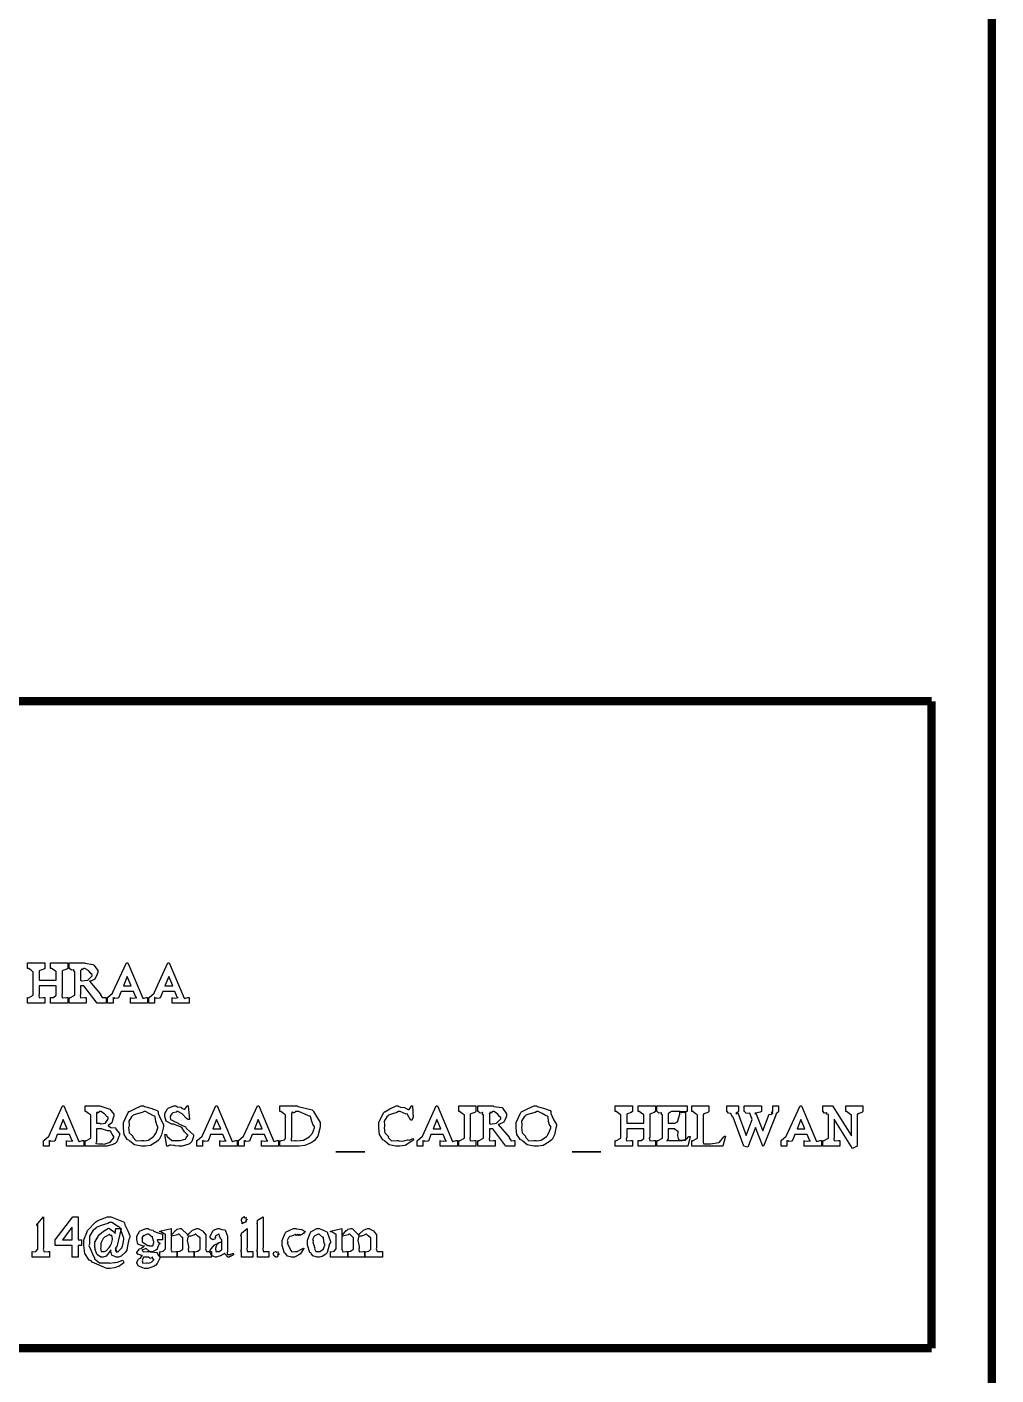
# Model space of a CAD drawing. Extents: x -4.2 to 11.2, y -10.2 to 0.5.
# Drawn here: x 10.062 to 11.213, y -9.159 to -7.558 of the extents above; entities that cross this region are included whole.
import ezdxf

# ---------------------------------------------------------------- set-up
doc = ezdxf.new("R2010")
doc.units = 0
doc.header["$MEASUREMENT"] = 0

msp = doc.modelspace()

# ---------------------------------------------------------------- linework, layer by layer
at = {"color": 0, "const_width": 0.01}
for points in [[(11.2078, 0.47445), (-4.19215, 0.47445), (-4.19215, -10.23227), (11.2078, -10.23227), (11.2078, 0.47445)], [(11.13613, -8.35889), (9.07114, -8.35889), (11.13613, -8.35889), (9.07114, -8.35889), (11.13613, -8.35889)]]:
    msp.add_lwpolyline(points, close=True, dxfattribs=at)
for points in [[(11.13613, -8.35889), (11.13613, -9.12723)], [(11.13613, -9.12723), (9.07114, -9.12723)]]:
    msp.add_lwpolyline(points, dxfattribs=at)
at = {"color": 0}
for points in [[(10.11004, -8.71724), (10.08964, -8.71724), (10.08964, -8.7105), (10.08964, -8.7105), (10.093, -8.7105), (10.09636, -8.70807), (10.09636, -8.70725), (10.09636, -8.69684), (10.07597, -8.69684), (10.07597, -8.70725), (10.07547, -8.70779), (10.07592, -8.71095), (10.08096, -8.7105), (10.08269, -8.7105), (10.08269, -8.71724), (10.06229, -8.71724), (10.06229, -8.7105), (10.06322, -8.711), (10.06903, -8.70785), (10.06903, -8.70682), (10.06903, -8.67991), (10.06853, -8.68002), (10.06647, -8.67834), (10.06332, -8.67622), (10.06229, -8.67622), (10.06229, -8.66949), (10.08269, -8.66949), (10.08269, -8.67622), (10.08139, -8.67709), (10.07678, -8.67866), (10.07597, -8.67925), (10.07597, -8.67948), (10.07597, -8.68989), (10.09636, -8.68989), (10.09636, -8.67948), (10.09599, -8.67964), (10.09388, -8.67828), (10.09067, -8.67622), (10.08964, -8.67622), (10.08964, -8.66949), (10.11004, -8.66949), (10.11004, -8.67622), (10.10874, -8.67709), (10.10424, -8.67877), (10.10331, -8.67959), (10.10331, -8.67991), (10.10331, -8.70682), (10.10282, -8.70747), (10.10331, -8.71089), (10.10836, -8.7105), (10.11004, -8.7105), (10.11004, -8.71724)], [(10.15567, -8.71724), (10.14482, -8.71724), (10.12919, -8.69684), (10.12528, -8.69684), (10.12528, -8.70747), (10.12485, -8.70796), (10.12524, -8.71095), (10.13028, -8.7105), (10.13201, -8.7105), (10.13201, -8.71724), (10.11161, -8.71724), (10.11161, -8.7105), (10.11253, -8.711), (10.11833, -8.70785), (10.11833, -8.70682), (10.11833, -8.67991), (10.11824, -8.67996), (10.11719, -8.67948), (10.11742, -8.67742), (10.11725, -8.67731), (10.11682, -8.67774), (10.11426, -8.67802), (10.11226, -8.67622), (10.11161, -8.67622), (10.11161, -8.66949), (10.12985, -8.66949), (10.1306, -8.66997), (10.13999, -8.67145), (10.14069, -8.67188), (10.1414, -8.67264), (10.14568, -8.67871), (10.14568, -8.68078), (10.14514, -8.68284), (10.14237, -8.68886), (10.13733, -8.69109), (10.13569, -8.69141), (10.14894, -8.7066), (10.14878, -8.70753), (10.151, -8.71084), (10.15447, -8.7105), (10.15567, -8.7105), (10.15567, -8.71724)], [(10.13896, -8.68317), (10.13782, -8.68252), (10.13472, -8.67871), (10.13039, -8.67622), (10.12897, -8.67622), (10.12865, -8.67677), (10.12692, -8.67796), (10.12658, -8.67643), (10.12658, -8.67643), (10.12642, -8.67697), (10.12544, -8.67861), (10.12528, -8.67817), (10.12528, -8.67817), (10.12528, -8.68989), (10.12632, -8.69092), (10.13381, -8.68989), (10.13896, -8.68485), (10.13896, -8.68317)], [(10.20493, -8.71724), (10.18453, -8.71724), (10.18453, -8.7105), (10.18458, -8.71089), (10.18838, -8.71143), (10.1919, -8.71073), (10.1919, -8.71073), (10.19179, -8.71078), (10.19136, -8.71089), (10.19125, -8.71095), (10.188, -8.70356), (10.17346, -8.70356), (10.17042, -8.71116), (10.16928, -8.71143), (10.16565, -8.7117), (10.16586, -8.71073), (10.16586, -8.71073), (10.16549, -8.71095), (10.16424, -8.71138), (10.16397, -8.7105), (10.16392, -8.7105), (10.16392, -8.71724), (10.15718, -8.71724), (10.15718, -8.7105), (10.15735, -8.71061), (10.16326, -8.70541), (10.16369, -8.70443), (10.17975, -8.66949), (10.18128, -8.66949), (10.19907, -8.7116), (10.19933, -8.71186), (10.20351, -8.7105), (10.20493, -8.7105), (10.20493, -8.71724)], [(10.25425, -8.71724), (10.23385, -8.71724), (10.23385, -8.7105), (10.2339, -8.71089), (10.23769, -8.71143), (10.24122, -8.71073), (10.24122, -8.71073), (10.24111, -8.71078), (10.24068, -8.71089), (10.24057, -8.71095), (10.23732, -8.70356), (10.22278, -8.70356), (10.21974, -8.71116), (10.2186, -8.71143), (10.21496, -8.7117), (10.21518, -8.71073), (10.21518, -8.71073), (10.21481, -8.71095), (10.21356, -8.71138), (10.21328, -8.7105), (10.21322, -8.7105), (10.21322, -8.71724), (10.2065, -8.71724), (10.2065, -8.7105), (10.20667, -8.71061), (10.21258, -8.70541), (10.21301, -8.70443), (10.22907, -8.66949), (10.23058, -8.66949), (10.24839, -8.7116), (10.24865, -8.71186), (10.25283, -8.7105), (10.25425, -8.7105), (10.25425, -8.71724)], [(10.1854, -8.69684), (10.18063, -8.68556), (10.17607, -8.69684), (10.1854, -8.69684)], [(10.23471, -8.69684), (10.22994, -8.68556), (10.22538, -8.69684), (10.23471, -8.69684)], [(10.12903, -8.88721), (10.10862, -8.88721), (10.10862, -8.88049), (10.10868, -8.88086), (10.11249, -8.88141), (10.116, -8.8807), (10.116, -8.8807), (10.1159, -8.88075), (10.11546, -8.88086), (10.11536, -8.88092), (10.1121, -8.87354), (10.09756, -8.87354), (10.09453, -8.88114), (10.09339, -8.88141), (10.08975, -8.88168), (10.08996, -8.8807), (10.08996, -8.8807), (10.08958, -8.88092), (10.08833, -8.88135), (10.08807, -8.88049), (10.08801, -8.88049), (10.08801, -8.88721), (10.08128, -8.88721), (10.08128, -8.88049), (10.08144, -8.8806), (10.08736, -8.87539), (10.08779, -8.87441), (10.10385, -8.83948), (10.10537, -8.83948), (10.12317, -8.88157), (10.12344, -8.88184), (10.12761, -8.88049), (10.12903, -8.88049), (10.12903, -8.88721)], [(10.17161, -8.87397), (10.17069, -8.87588), (10.16836, -8.88195), (10.16619, -8.88411), (10.16532, -8.88461), (10.16397, -8.88525), (10.15632, -8.88721), (10.15382, -8.88721), (10.1306, -8.88721), (10.1306, -8.88049), (10.13153, -8.88097), (10.13733, -8.87782), (10.13733, -8.87679), (10.13733, -8.84989), (10.13683, -8.84999), (10.13478, -8.84831), (10.13163, -8.8462), (10.1306, -8.8462), (10.1306, -8.83948), (10.14818, -8.83948), (10.15062, -8.83996), (10.16006, -8.84321), (10.16467, -8.84935), (10.16467, -8.85141), (10.16412, -8.85342), (10.16218, -8.85932), (10.15903, -8.86182), (10.15794, -8.86225), (10.15783, -8.86268), (10.16131, -8.86486), (10.16662, -8.86541), (10.16728, -8.86595), (10.16722, -8.86709), (10.17161, -8.87224), (10.17161, -8.87397)], [(10.15794, -8.85314), (10.15681, -8.85249), (10.15365, -8.8487), (10.14921, -8.8462), (10.14775, -8.8462), (10.14742, -8.84674), (10.14574, -8.84793), (10.14536, -8.84642), (10.14536, -8.84642), (10.14525, -8.84685), (10.14428, -8.84782), (10.14428, -8.84816), (10.14428, -8.85986), (10.14818, -8.85986), (10.14915, -8.86068), (10.15501, -8.85986), (10.15794, -8.85482), (10.15794, -8.85314)], [(10.22392, -8.86334), (10.22337, -8.86584), (10.22153, -8.87392), (10.21865, -8.87913), (10.21762, -8.88027), (10.2154, -8.88195), (10.20824, -8.88635), (10.20237, -8.88721), (10.20047, -8.88721), (10.19765, -8.88721), (10.18925, -8.88548), (10.18382, -8.88141), (10.18268, -8.88027), (10.18106, -8.87973), (10.17699, -8.87354), (10.17617, -8.86589), (10.17617, -8.86334), (10.17617, -8.85906), (10.1816, -8.84728), (10.18268, -8.8462), (10.18322, -8.84614), (10.18951, -8.84278), (10.19739, -8.83948), (10.20004, -8.83948), (10.20103, -8.83996), (10.20857, -8.84191), (10.21632, -8.84506), (10.2174, -8.8462), (10.21735, -8.84836), (10.22056, -8.85542), (10.22392, -8.86134), (10.22392, -8.86334)], [(10.21719, -8.86334), (10.21621, -8.86302), (10.21453, -8.85807), (10.21393, -8.85238), (10.21328, -8.85163), (10.21176, -8.85135), (10.20678, -8.84853), (10.20221, -8.8462), (10.20069, -8.8462), (10.19847, -8.84717), (10.19125, -8.84907), (10.18774, -8.85038), (10.18703, -8.85118), (10.18561, -8.85243), (10.18253, -8.85753), (10.1829, -8.86188), (10.1829, -8.86334), (10.18236, -8.86513), (10.18311, -8.87132), (10.18649, -8.87468), (10.18724, -8.87549), (10.18714, -8.87668), (10.19121, -8.8807), (10.1975, -8.88049), (10.19961, -8.88049), (10.20021, -8.88103), (10.2059, -8.87995), (10.21204, -8.87593), (10.21285, -8.87506), (10.21285, -8.87506), (10.21496, -8.87127), (10.21719, -8.86529), (10.21719, -8.86334)], [(10.25956, -8.87506), (10.25907, -8.87674), (10.2575, -8.88178), (10.25533, -8.88363), (10.25457, -8.88417), (10.25371, -8.88493), (10.24606, -8.88721), (10.2435, -8.88721), (10.24182, -8.88721), (10.23743, -8.88667), (10.23678, -8.88656), (10.23547, -8.8865), (10.23254, -8.88591), (10.23157, -8.88591), (10.23097, -8.88596), (10.22944, -8.88699), (10.2294, -8.88721), (10.22767, -8.88721), (10.22549, -8.87354), (10.22722, -8.87354), (10.22776, -8.87554), (10.23351, -8.88043), (10.241, -8.88049), (10.2435, -8.88049), (10.24356, -8.88064), (10.24931, -8.87902), (10.24979, -8.87875), (10.24979, -8.87875), (10.25072, -8.8775), (10.25283, -8.87452), (10.25283, -8.87354), (10.25207, -8.8737), (10.24887, -8.87034), (10.2454, -8.86507), (10.24393, -8.86442), (10.23569, -8.86095), (10.23357, -8.86117), (10.22674, -8.85764), (10.22549, -8.85211), (10.22549, -8.85032), (10.22549, -8.84836), (10.22836, -8.84295), (10.22896, -8.8425), (10.22929, -8.84224), (10.23618, -8.83948), (10.23851, -8.83948), (10.23851, -8.83948), (10.24019, -8.84071), (10.24447, -8.8411), (10.24503, -8.84142), (10.24503, -8.84191), (10.24811, -8.84338), (10.24914, -8.84338), (10.24914, -8.84338), (10.25142, -8.84011), (10.25153, -8.83948), (10.25306, -8.83948), (10.25479, -8.85553), (10.25306, -8.85553), (10.25121, -8.85428), (10.24583, -8.84902), (10.24096, -8.8462), (10.23937, -8.8462), (10.239, -8.84702), (10.23471, -8.84761), (10.23439, -8.84793), (10.23362, -8.8487), (10.23162, -8.85124), (10.23222, -8.852), (10.23222, -8.85227), (10.23183, -8.85292), (10.23211, -8.85564), (10.23471, -8.85667), (10.23525, -8.85704), (10.23525, -8.85704), (10.24111, -8.86009), (10.24199, -8.86052), (10.24979, -8.86442), (10.25056, -8.86589), (10.25582, -8.87045), (10.25956, -8.87386), (10.25956, -8.87506)], [(10.31121, -8.88721), (10.29081, -8.88721), (10.29081, -8.88049), (10.29086, -8.88086), (10.29466, -8.88141), (10.29819, -8.8807), (10.29819, -8.8807), (10.29808, -8.88075), (10.29765, -8.88086), (10.29754, -8.88092), (10.29428, -8.87354), (10.27975, -8.87354), (10.27671, -8.88114), (10.27557, -8.88141), (10.27193, -8.88168), (10.27215, -8.8807), (10.27215, -8.8807), (10.27176, -8.88092), (10.27051, -8.88135), (10.27025, -8.88049), (10.27019, -8.88049), (10.27019, -8.88721), (10.26347, -8.88721), (10.26347, -8.88049), (10.26363, -8.8806), (10.26954, -8.87539), (10.26997, -8.87441), (10.28604, -8.83948), (10.28756, -8.83948), (10.30535, -8.88157), (10.30562, -8.88184), (10.3098, -8.88049), (10.31121, -8.88049), (10.31121, -8.88721)], [(10.36053, -8.88721), (10.34013, -8.88721), (10.34013, -8.88049), (10.34018, -8.88086), (10.34398, -8.88141), (10.34751, -8.8807), (10.34751, -8.8807), (10.3474, -8.88075), (10.34696, -8.88086), (10.34686, -8.88092), (10.3436, -8.87354), (10.32906, -8.87354), (10.32602, -8.88114), (10.32488, -8.88141), (10.32125, -8.88168), (10.32146, -8.8807), (10.32146, -8.8807), (10.32108, -8.88092), (10.31984, -8.88135), (10.31957, -8.88049), (10.31951, -8.88049), (10.31951, -8.88721), (10.31278, -8.88721), (10.31278, -8.88049), (10.31295, -8.8806), (10.31886, -8.87539), (10.31929, -8.87441), (10.33535, -8.83948), (10.33687, -8.83948), (10.35467, -8.88157), (10.35494, -8.88184), (10.35912, -8.88049), (10.36053, -8.88049), (10.36053, -8.88721)], [(10.40984, -8.86334), (10.4093, -8.86616), (10.40691, -8.87528), (10.40279, -8.8807), (10.40138, -8.88178), (10.39916, -8.88314), (10.39151, -8.8865), (10.38472, -8.88721), (10.3825, -8.88721), (10.3621, -8.88721), (10.3621, -8.88049), (10.36275, -8.88103), (10.36742, -8.87956), (10.36774, -8.87941), (10.36774, -8.87941), (10.36883, -8.87745), (10.36883, -8.87679), (10.36883, -8.84989), (10.36834, -8.84999), (10.36628, -8.84831), (10.36313, -8.8462), (10.3621, -8.8462), (10.3621, -8.83948), (10.3825, -8.83948), (10.38391, -8.83996), (10.4004, -8.84414), (10.4016, -8.84511), (10.40198, -8.8462), (10.40984, -8.85906), (10.40984, -8.86334)], [(10.40312, -8.86356), (10.40198, -8.86313), (10.40008, -8.85803), (10.39856, -8.85217), (10.39769, -8.85141), (10.39606, -8.85118), (10.3844, -8.8462), (10.38055, -8.8462), (10.38006, -8.84679), (10.37762, -8.84793), (10.37686, -8.84663), (10.37686, -8.84663), (10.37675, -8.84711), (10.37577, -8.84821), (10.37577, -8.84859), (10.37577, -8.87767), (10.37528, -8.87816), (10.37523, -8.88097), (10.37919, -8.88049), (10.38055, -8.88049), (10.38201, -8.88103), (10.38988, -8.8801), (10.39671, -8.87631), (10.39769, -8.87549), (10.39769, -8.87549), (10.40073, -8.87181), (10.40312, -8.86561), (10.40312, -8.86356)], [(10.52106, -8.87961), (10.51868, -8.88146), (10.51092, -8.88624), (10.50468, -8.88721), (10.50262, -8.88721), (10.4999, -8.88721), (10.49187, -8.88548), (10.48672, -8.88141), (10.48569, -8.88027), (10.48417, -8.87973), (10.48037, -8.87354), (10.47961, -8.86589), (10.47961, -8.86334), (10.47961, -8.85911), (10.48504, -8.84756), (10.48612, -8.84642), (10.48667, -8.84631), (10.49263, -8.84284), (10.49996, -8.83948), (10.5024, -8.83948), (10.50235, -8.83968), (10.50538, -8.84077), (10.50994, -8.84127), (10.51065, -8.84164), (10.51108, -8.84229), (10.51434, -8.84359), (10.51542, -8.84359), (10.51542, -8.84359), (10.51786, -8.84011), (10.51802, -8.83948), (10.51954, -8.83948), (10.52019, -8.85314), (10.51824, -8.85661), (10.51716, -8.85602), (10.51368, -8.84945), (10.51303, -8.84902), (10.51184, -8.84939), (10.50506, -8.8462), (10.50283, -8.8462), (10.50093, -8.84717), (10.49464, -8.84907), (10.49117, -8.85038), (10.49046, -8.85118), (10.48905, -8.85249), (10.48596, -8.8577), (10.48634, -8.8621), (10.48634, -8.86356), (10.4858, -8.86535), (10.48661, -8.87148), (10.49014, -8.87489), (10.4909, -8.87571), (10.49079, -8.87679), (10.49475, -8.8807), (10.50093, -8.88049), (10.50305, -8.88049), (10.50332, -8.88103), (10.50793, -8.88109), (10.51368, -8.87973), (10.51455, -8.87961), (10.51455, -8.87961), (10.51591, -8.88), (10.51922, -8.87842), (10.51976, -8.87831), (10.52106, -8.87961)], [(10.57293, -8.88721), (10.55253, -8.88721), (10.55253, -8.88049), (10.55258, -8.88086), (10.55638, -8.88141), (10.55991, -8.8807), (10.55991, -8.8807), (10.5598, -8.88075), (10.55937, -8.88086), (10.55926, -8.88092), (10.556, -8.87354), (10.54146, -8.87354), (10.53842, -8.88114), (10.53728, -8.88141), (10.53365, -8.88168), (10.53387, -8.8807), (10.53387, -8.8807), (10.53349, -8.88092), (10.53224, -8.88135), (10.53197, -8.88049), (10.53191, -8.88049), (10.53191, -8.88721), (10.52519, -8.88721), (10.52519, -8.88049), (10.52535, -8.8806), (10.53126, -8.87539), (10.5317, -8.87441), (10.54776, -8.83948), (10.54927, -8.83948), (10.56707, -8.88157), (10.56734, -8.88184), (10.57152, -8.88049), (10.57293, -8.88049), (10.57293, -8.88721)], [(10.5949, -8.88721), (10.5745, -8.88721), (10.5745, -8.88049), (10.57543, -8.88097), (10.58123, -8.87782), (10.58123, -8.87679), (10.58123, -8.84989), (10.58074, -8.84999), (10.57868, -8.84831), (10.57553, -8.8462), (10.5745, -8.8462), (10.5745, -8.83948), (10.5949, -8.83948), (10.5949, -8.8462), (10.59355, -8.84706), (10.58899, -8.84875), (10.58818, -8.84956), (10.58818, -8.84989), (10.58818, -8.87679), (10.58769, -8.87739), (10.58812, -8.88086), (10.59317, -8.88049), (10.5949, -8.88049), (10.5949, -8.88721)], [(10.64129, -8.88721), (10.63044, -8.88721), (10.61481, -8.86681), (10.61091, -8.86681), (10.61091, -8.87745), (10.61047, -8.87793), (10.61085, -8.88092), (10.6159, -8.88049), (10.61763, -8.88049), (10.61763, -8.88721), (10.59723, -8.88721), (10.59723, -8.88049), (10.59816, -8.88097), (10.60396, -8.87782), (10.60396, -8.87679), (10.60396, -8.84989), (10.60385, -8.84995), (10.60282, -8.84945), (10.60304, -8.84739), (10.60288, -8.84728), (10.60244, -8.84771), (10.59989, -8.84799), (10.59789, -8.8462), (10.59723, -8.8462), (10.59723, -8.83948), (10.61546, -8.83948), (10.61622, -8.83996), (10.62561, -8.84142), (10.62632, -8.84185), (10.62702, -8.84261), (10.63131, -8.8487), (10.63131, -8.85075), (10.63076, -8.85282), (10.628, -8.85884), (10.62295, -8.86106), (10.62132, -8.86139), (10.63456, -8.87657), (10.6344, -8.8775), (10.63662, -8.88081), (10.64009, -8.88049), (10.64129, -8.88049), (10.64129, -8.88721)], [(10.62458, -8.85314), (10.62344, -8.85249), (10.62035, -8.8487), (10.61601, -8.8462), (10.6146, -8.8462), (10.61427, -8.84674), (10.61253, -8.84793), (10.61221, -8.84642), (10.61221, -8.84642), (10.61205, -8.84696), (10.61107, -8.84859), (10.61091, -8.84816), (10.61091, -8.84816), (10.61091, -8.85986), (10.61194, -8.86091), (10.61943, -8.85986), (10.62458, -8.85482), (10.62458, -8.85314)], [(10.69055, -8.86334), (10.69, -8.86584), (10.68816, -8.87392), (10.68528, -8.87913), (10.68425, -8.88027), (10.68203, -8.88195), (10.67487, -8.88635), (10.66901, -8.88721), (10.66711, -8.88721), (10.66429, -8.88721), (10.65588, -8.88548), (10.65046, -8.88141), (10.64932, -8.88027), (10.64769, -8.87973), (10.64362, -8.87354), (10.64281, -8.86589), (10.64281, -8.86334), (10.64281, -8.85906), (10.64823, -8.84728), (10.64932, -8.8462), (10.64986, -8.84614), (10.65615, -8.84278), (10.66402, -8.83948), (10.66668, -8.83948), (10.66766, -8.83996), (10.6752, -8.84191), (10.68295, -8.84506), (10.68404, -8.8462), (10.68398, -8.84836), (10.68718, -8.85542), (10.69055, -8.86134), (10.69055, -8.86334)], [(10.68382, -8.86334), (10.68284, -8.86302), (10.68117, -8.85807), (10.68057, -8.85238), (10.67992, -8.85163), (10.6784, -8.85135), (10.67341, -8.84853), (10.66885, -8.8462), (10.66733, -8.8462), (10.66511, -8.84717), (10.65789, -8.84907), (10.65436, -8.85038), (10.65366, -8.85118), (10.65225, -8.85243), (10.64916, -8.85753), (10.64953, -8.86188), (10.64953, -8.86334), (10.64899, -8.86513), (10.64975, -8.87132), (10.65312, -8.87468), (10.65388, -8.87549), (10.65377, -8.87668), (10.65784, -8.8807), (10.66413, -8.88049), (10.66625, -8.88049), (10.66684, -8.88103), (10.67254, -8.87995), (10.67867, -8.87593), (10.67948, -8.87506), (10.67948, -8.87506), (10.6816, -8.87127), (10.68382, -8.86529), (10.68382, -8.86334)], [(10.80806, -8.88721), (10.78766, -8.88721), (10.78766, -8.88049), (10.78766, -8.88049), (10.79102, -8.88049), (10.79439, -8.87804), (10.79439, -8.87722), (10.79439, -8.86681), (10.77399, -8.86681), (10.77399, -8.87722), (10.7735, -8.87777), (10.77394, -8.88092), (10.77898, -8.88049), (10.78072, -8.88049), (10.78072, -8.88721), (10.76032, -8.88721), (10.76032, -8.88049), (10.76124, -8.88097), (10.76705, -8.87782), (10.76705, -8.87679), (10.76705, -8.84989), (10.76656, -8.84999), (10.7645, -8.84831), (10.76135, -8.8462), (10.76032, -8.8462), (10.76032, -8.83948), (10.78072, -8.83948), (10.78072, -8.8462), (10.77942, -8.84706), (10.7748, -8.84864), (10.77399, -8.84924), (10.77399, -8.84945), (10.77399, -8.85986), (10.79439, -8.85986), (10.79439, -8.84945), (10.79401, -8.84961), (10.79189, -8.84825), (10.78869, -8.8462), (10.78766, -8.8462), (10.78766, -8.83948), (10.80806, -8.83948), (10.80806, -8.8462), (10.80676, -8.84706), (10.80226, -8.84875), (10.80133, -8.84956), (10.80133, -8.84989), (10.80133, -8.87679), (10.80085, -8.87745), (10.80133, -8.88086), (10.80638, -8.88049), (10.80806, -8.88049), (10.80806, -8.88721)], [(10.84957, -8.87571), (10.84653, -8.88721), (10.80964, -8.88721), (10.80964, -8.88049), (10.81056, -8.88097), (10.81636, -8.87782), (10.81636, -8.87679), (10.81636, -8.84989), (10.81625, -8.84995), (10.81522, -8.84945), (10.81544, -8.84739), (10.81528, -8.84728), (10.81484, -8.84771), (10.81229, -8.84799), (10.81028, -8.8462), (10.80964, -8.8462), (10.80964, -8.83948), (10.84587, -8.83948), (10.84587, -8.8462), (10.84457, -8.8462), (10.84419, -8.84668), (10.8424, -8.84782), (10.84192, -8.8462), (10.84175, -8.8462), (10.84137, -8.84674), (10.83909, -8.84782), (10.8373, -8.8462), (10.83676, -8.8462), (10.82678, -8.8462), (10.82624, -8.84691), (10.82374, -8.84842), (10.8233, -8.84853), (10.8233, -8.84859), (10.8233, -8.85986), (10.83112, -8.85986), (10.83112, -8.85986), (10.83454, -8.85813), (10.83698, -8.84918), (10.83698, -8.8462), (10.8437, -8.8462), (10.8437, -8.88049), (10.83698, -8.88049), (10.83595, -8.87989), (10.83475, -8.87495), (10.83535, -8.87007), (10.83502, -8.86942), (10.83421, -8.86931), (10.83193, -8.86795), (10.83128, -8.86681), (10.83112, -8.86681), (10.8233, -8.86681), (10.8233, -8.87853), (10.82282, -8.87891), (10.82179, -8.8807), (10.82401, -8.88016), (10.82417, -8.88027), (10.82417, -8.88032), (10.82597, -8.88049), (10.82656, -8.88049), (10.83676, -8.88049), (10.83676, -8.88049), (10.83882, -8.88092), (10.84338, -8.87918), (10.84392, -8.87896), (10.84392, -8.87896), (10.84528, -8.87853), (10.84739, -8.87603), (10.84761, -8.87571), (10.84957, -8.87571)], [(10.89129, -8.87528), (10.88803, -8.88721), (10.85135, -8.88721), (10.85135, -8.88049), (10.85228, -8.88097), (10.85808, -8.87782), (10.85808, -8.87679), (10.85808, -8.84989), (10.85759, -8.84999), (10.85553, -8.84831), (10.85239, -8.8462), (10.85135, -8.8462), (10.85135, -8.83948), (10.87175, -8.83948), (10.87175, -8.8462), (10.8704, -8.84706), (10.86584, -8.84891), (10.86503, -8.8501), (10.86503, -8.85053), (10.86503, -8.88178), (10.86476, -8.88195), (10.8653, -8.88439), (10.8711, -8.88439), (10.87306, -8.88439), (10.87371, -8.88461), (10.88358, -8.88293), (10.88412, -8.88266), (10.88412, -8.88266), (10.88933, -8.8762), (10.88977, -8.87528), (10.89129, -8.87528)], [(10.95449, -8.8462), (10.95384, -8.84696), (10.95156, -8.84891), (10.95107, -8.8501), (10.95102, -8.85053), (10.9367, -8.88721), (10.93561, -8.88721), (10.92693, -8.86507), (10.91803, -8.88852), (10.91326, -8.88721), (10.90067, -8.85292), (10.89986, -8.85286), (10.89785, -8.84836), (10.89763, -8.84816), (10.89725, -8.84848), (10.89492, -8.8481), (10.89351, -8.8462), (10.89308, -8.8462), (10.89308, -8.83948), (10.90675, -8.83948), (10.90675, -8.8462), (10.90604, -8.84668), (10.90387, -8.8481), (10.90523, -8.84706), (10.90523, -8.84706), (10.90485, -8.84745), (10.90382, -8.84885), (10.90577, -8.84761), (10.90588, -8.84771), (10.91586, -8.87463), (10.92324, -8.85553), (10.9202, -8.84793), (10.91934, -8.84831), (10.91597, -8.84804), (10.91407, -8.8462), (10.91348, -8.8462), (10.91348, -8.83948), (10.93409, -8.83948), (10.93409, -8.8462), (10.93252, -8.84696), (10.9272, -8.8481), (10.92715, -8.84706), (10.92715, -8.84706), (10.92688, -8.8475), (10.92633, -8.84902), (10.92747, -8.84788), (10.92758, -8.84793), (10.93583, -8.8692), (10.94321, -8.84924), (10.94321, -8.84929), (10.94538, -8.84961), (10.94755, -8.84799), (10.94755, -8.8475), (10.94722, -8.84771), (10.94597, -8.84799), (10.94727, -8.8462), (10.94776, -8.8462), (10.94776, -8.83948), (10.95449, -8.83948), (10.95449, -8.8462)], [(11.00527, -8.88721), (10.98487, -8.88721), (10.98487, -8.88049), (10.98493, -8.88086), (10.98873, -8.88141), (10.99225, -8.8807), (10.99225, -8.8807), (10.99214, -8.88075), (10.99171, -8.88086), (10.9916, -8.88092), (10.98835, -8.87354), (10.97381, -8.87354), (10.97077, -8.88114), (10.96963, -8.88141), (10.96599, -8.88168), (10.96621, -8.8807), (10.96621, -8.8807), (10.96583, -8.88092), (10.96458, -8.88135), (10.96431, -8.88049), (10.96426, -8.88049), (10.96426, -8.88721), (10.95753, -8.88721), (10.95753, -8.88049), (10.95769, -8.8806), (10.9636, -8.87539), (10.96404, -8.87441), (10.9801, -8.83948), (10.98162, -8.83948), (10.99941, -8.88157), (10.99968, -8.88184), (11.00386, -8.88049), (11.00527, -8.88049), (11.00527, -8.88721)], [(11.05459, -8.8462), (11.05329, -8.84706), (11.04878, -8.84891), (11.04786, -8.8501), (11.04786, -8.85053), (11.04786, -8.88721), (11.04244, -8.89003), (11.02052, -8.85531), (11.02052, -8.87745), (11.02008, -8.87793), (11.02046, -8.88092), (11.02551, -8.88049), (11.02724, -8.88049), (11.02724, -8.88721), (11.00685, -8.88721), (11.00685, -8.88049), (11.00777, -8.88092), (11.01357, -8.87767), (11.01357, -8.87657), (11.01357, -8.84945), (11.01319, -8.84967), (11.01146, -8.84929), (11.01167, -8.84734), (11.01162, -8.84728), (11.01124, -8.84771), (11.0088, -8.84799), (11.00733, -8.8462), (11.00685, -8.8462), (11.00685, -8.83948), (11.01856, -8.83948), (11.04092, -8.87484), (11.04092, -8.8501), (11.04043, -8.85021), (11.03842, -8.84831), (11.03522, -8.8462), (11.03419, -8.8462), (11.03419, -8.83948), (11.05459, -8.83948), (11.05459, -8.8462)], [(10.1095, -8.86681), (10.10472, -8.85553), (10.10017, -8.86681), (10.1095, -8.86681)], [(10.16467, -8.87549), (10.16451, -8.87554), (10.16272, -8.87316), (10.16087, -8.86931), (10.16011, -8.86899), (10.15707, -8.86899), (10.15024, -8.86681), (10.14796, -8.86681), (10.14428, -8.86681), (10.14428, -8.88222), (10.14383, -8.88243), (10.14324, -8.88423), (10.14661, -8.88428), (10.1471, -8.88439), (10.1471, -8.88445), (10.15068, -8.88461), (10.15186, -8.88461), (10.15339, -8.88482), (10.16054, -8.88266), (10.16467, -8.87728), (10.16467, -8.87549)], [(10.29168, -8.86681), (10.2869, -8.85553), (10.28235, -8.86681), (10.29168, -8.86681)], [(10.341, -8.86681), (10.33622, -8.85553), (10.33166, -8.86681), (10.341, -8.86681)], [(10.5534, -8.86681), (10.54862, -8.85553), (10.54407, -8.86681), (10.5534, -8.86681)], [(10.98574, -8.86681), (10.98097, -8.85553), (10.97641, -8.86681), (10.98574, -8.86681)], [(10.46274, -8.89393), (10.42845, -8.89393), (10.46274, -8.89393)], [(10.74344, -8.89393), (10.70916, -8.89393), (10.74344, -8.89393)], [(10.08818, -9.01889), (10.06756, -9.01889), (10.06756, -9.01216), (10.0681, -9.01264), (10.0719, -9.01216), (10.0745, -9.00971), (10.0745, -9.00891), (10.0745, -8.98134), (10.07412, -8.9815), (10.07276, -8.98156), (10.0745, -8.9801), (10.0745, -8.9796), (10.07412, -8.97982), (10.07276, -8.98036), (10.0745, -8.97874), (10.0745, -8.97874), (10.07401, -8.97911), (10.07276, -8.98064), (10.0745, -8.98025), (10.0745, -8.98025), (10.0745, -8.97896), (10.08124, -8.97114), (10.08124, -9.00868), (10.0809, -9.00945), (10.0821, -9.01254), (10.08665, -9.01216), (10.08818, -9.01216), (10.08818, -9.01889)], [(10.12642, -9.00521), (10.12231, -9.00521), (10.12231, -9.01889), (10.11536, -9.01889), (10.11536, -9.00521), (10.09496, -9.00521), (10.09496, -8.99849), (10.11622, -8.97114), (10.12231, -8.97114), (10.12231, -8.99849), (10.12642, -8.99849), (10.12642, -9.00521)], [(10.18376, -8.99567), (10.18268, -8.99795), (10.181, -9.00554), (10.18014, -9.01075), (10.17943, -9.01195), (10.17807, -9.01352), (10.17362, -9.01802), (10.17047, -9.01889), (10.16944, -9.01889), (10.1676, -9.01889), (10.16224, -9.01677), (10.16119, -9.01184), (10.16099, -9.01042), (10.1599, -9.01238), (10.15561, -9.01779), (10.15197, -9.01889), (10.15078, -9.01889), (10.14932, -9.01889), (10.14531, -9.01634), (10.14492, -9.01585), (10.14438, -9.01552), (10.14275, -9.00988), (10.14275, -9.00803), (10.14204, -9.00771), (10.14215, -9.00136), (10.14656, -8.9936), (10.14731, -8.99241), (10.14785, -8.99209), (10.15251, -8.98807), (10.15849, -8.98471), (10.15968, -8.98481), (10.16006, -8.98536), (10.16586, -8.98992), (10.1664, -8.99089), (10.16728, -8.98481), (10.17357, -8.98481), (10.16814, -9.00674), (10.16765, -9.00728), (10.16646, -9.00934), (10.16771, -9.00934), (10.16771, -9.00934), (10.16728, -9.00977), (10.16646, -9.01172), (10.16825, -9.01135), (10.16836, -9.0115), (10.16808, -9.01172), (10.16776, -9.01292), (10.1701, -9.01216), (10.1701, -9.01216), (10.1701, -9.01216), (10.17075, -9.01167), (10.17428, -9.00782), (10.17465, -9.00695), (10.17465, -9.00695), (10.17574, -9.00299), (10.17682, -8.99778), (10.17682, -8.9961), (10.17628, -8.99561), (10.17226, -8.98438), (10.1714, -8.98352), (10.17047, -8.98318), (10.16218, -8.97786), (10.15946, -8.97786), (10.15757, -8.97896), (10.14986, -8.98139), (10.14368, -8.984), (10.14254, -8.98525), (10.14036, -8.98688), (10.13575, -8.9942), (10.13581, -9.00114), (10.13581, -9.00347), (10.13521, -9.00527), (10.14086, -9.0185), (10.14189, -9.01953), (10.14183, -9.02106), (10.14769, -9.02573), (10.15615, -9.02561), (10.15903, -9.02561), (10.15951, -9.02621), (10.16565, -9.02524), (10.16619, -9.02518), (10.16619, -9.02518), (10.16912, -9.02513), (10.17439, -9.02291), (10.17531, -9.02257), (10.17661, -9.02584), (10.17519, -9.02697), (10.17064, -9.02995), (10.16771, -9.03099), (10.16706, -9.03125), (10.1656, -9.03159), (10.16033, -9.03256), (10.1586, -9.03256), (10.15643, -9.03256), (10.13917, -9.02496), (10.13776, -9.02345), (10.1356, -9.02274), (10.13017, -9.01477), (10.12908, -9.00516), (10.12908, -9.00196), (10.12908, -8.9986), (10.1325, -8.98964), (10.13321, -8.9885), (10.13358, -8.98742), (10.14329, -8.97711), (10.14449, -8.97635), (10.14562, -8.97553), (10.15713, -8.97114), (10.16099, -8.97114), (10.16224, -8.97163), (10.17617, -8.97711), (10.17726, -8.97831), (10.17781, -8.98053), (10.18133, -8.98768), (10.18376, -8.99366), (10.18376, -8.99567)], [(10.32325, -8.97461), (10.32266, -8.97484), (10.32125, -8.97629), (10.32217, -8.977), (10.32217, -8.977), (10.32152, -8.97706), (10.32022, -8.97786), (10.31978, -8.97786), (10.31924, -8.97836), (10.31707, -8.97928), (10.31734, -8.97711), (10.31718, -8.977), (10.31685, -8.97695), (10.31631, -8.97516), (10.31631, -8.97461), (10.31631, -8.97461), (10.31702, -8.97234), (10.31718, -8.97222), (10.31718, -8.97222), (10.31913, -8.97114), (10.31978, -8.97114), (10.31967, -8.9712), (10.31984, -8.97217), (10.32201, -8.97202), (10.32217, -8.97222), (10.32184, -8.97239), (10.32141, -8.97391), (10.32325, -8.97439), (10.32325, -8.97461)], [(10.34897, -9.01889), (10.3353, -9.01889), (10.3353, -9.01216), (10.33519, -9.01221), (10.33443, -9.01199), (10.3353, -9.00917), (10.3353, -9.00825), (10.3353, -8.97896), (10.33519, -8.97906), (10.33443, -8.97923), (10.3353, -8.97754), (10.3353, -8.977), (10.33524, -8.977), (10.3353, -8.97635), (10.3353, -8.97635), (10.3353, -8.97504), (10.3353, -8.97504), (10.34143, -8.97157), (10.34224, -8.97114), (10.34224, -9.00803), (10.3417, -9.00874), (10.34219, -9.01249), (10.34723, -9.01216), (10.34897, -9.01216), (10.34897, -9.01889)], [(10.11536, -8.99849), (10.11536, -8.98329), (10.11449, -8.98432), (10.11069, -8.98927), (10.10526, -8.99632), (10.10364, -8.99849), (10.11536, -8.99849)], [(10.16315, -8.99675), (10.16315, -8.99675), (10.16224, -8.99328), (10.16207, -8.99306), (10.16185, -8.99328), (10.16028, -8.99339), (10.15963, -8.99154), (10.15946, -8.99154), (10.15886, -8.99235), (10.15604, -8.99425), (10.15376, -8.99513), (10.15339, -8.99567), (10.15203, -8.99702), (10.14915, -9.00223), (10.14949, -9.00609), (10.14949, -9.00738), (10.1491, -9.00847), (10.14964, -9.01238), (10.15242, -9.01216), (10.15339, -9.01216), (10.15339, -9.01216), (10.15572, -9.01145), (10.15979, -9.00706), (10.16033, -9.00609), (10.16033, -9.00609), (10.16196, -9.00272), (10.16315, -8.99821), (10.16315, -8.99675)], [(10.2224, -8.99849), (10.21654, -8.99849), (10.21626, -8.99897), (10.21729, -9.00142), (10.21936, -9.00261), (10.21936, -9.00304), (10.21843, -9.0037), (10.21675, -9.007), (10.21632, -9.00939), (10.21589, -9.00977), (10.21475, -9.0107), (10.21062, -9.0127), (10.20786, -9.01216), (10.20699, -9.01216), (10.20699, -9.01216), (10.20319, -9.00891), (10.20286, -9.00825), (10.20178, -9.00896), (10.19836, -9.01085), (10.19874, -9.01085), (10.19874, -9.01085), (10.19858, -9.01107), (10.19983, -9.01281), (10.20487, -9.01216), (10.20656, -9.01216), (10.20775, -9.0127), (10.21632, -9.01357), (10.21675, -9.01389), (10.21626, -9.0146), (10.21936, -9.01893), (10.21936, -9.02041), (10.21843, -9.02186), (10.21626, -9.02659), (10.21458, -9.0286), (10.21393, -9.02909), (10.21242, -9.02995), (10.20525, -9.03256), (10.20286, -9.03256), (10.20113, -9.03256), (10.19517, -9.03017), (10.19462, -9.02974), (10.19397, -9.02957), (10.19201, -9.0261), (10.19201, -9.02496), (10.19201, -9.02496), (10.19397, -9.02138), (10.1944, -9.02106), (10.1944, -9.02106), (10.19625, -9.02035), (10.19836, -9.01725), (10.19874, -9.01693), (10.19771, -9.01699), (10.19429, -9.01574), (10.19397, -9.01563), (10.19358, -9.01568), (10.19201, -9.014), (10.19201, -9.01346), (10.19201, -9.01346), (10.19472, -9.00945), (10.19526, -9.00911), (10.19526, -9.00911), (10.19711, -9.00879), (10.20058, -9.00597), (10.20135, -9.00564), (10.19956, -9.00609), (10.19315, -9.00347), (10.19201, -8.99795), (10.19201, -8.9961), (10.19201, -8.99409), (10.19506, -8.98861), (10.19571, -8.98807), (10.19597, -8.98774), (10.20308, -8.98481), (10.20547, -8.98481), (10.20547, -8.98481), (10.20678, -8.98628), (10.21133, -8.98714), (10.21199, -8.98764), (10.21208, -8.98834), (10.21714, -8.99002), (10.2174, -8.99002), (10.2224, -8.99154), (10.2224, -8.99849)], [(10.21242, -9.00022), (10.21188, -9.00006), (10.21079, -8.99479), (10.21046, -8.99436), (10.20971, -8.99474), (10.20585, -8.99154), (10.2046, -8.99154), (10.20368, -8.9922), (10.20047, -8.9936), (10.20026, -8.99306), (10.20026, -8.99306), (10.19967, -8.99382), (10.19804, -8.99627), (10.19874, -8.99675), (10.19874, -8.99696), (10.19836, -8.99784), (10.19847, -9.00099), (10.20037, -9.00217), (10.20069, -9.00261), (10.20069, -9.00261), (10.20525, -9.00521), (10.20678, -9.00521), (10.20715, -9.00575), (10.21089, -9.00564), (10.21242, -9.00157), (10.21242, -9.00022)], [(10.28083, -9.01889), (10.26021, -9.01889), (10.26021, -9.01216), (10.26075, -9.01264), (10.26461, -9.0121), (10.26715, -9.0095), (10.26715, -9.00868), (10.26715, -8.99588), (10.2664, -8.99588), (10.26407, -8.99377), (10.26211, -8.99154), (10.26151, -8.99154), (10.26043, -8.99241), (10.25625, -8.99399), (10.25392, -8.99414), (10.25349, -8.99459), (10.25261, -8.99523), (10.25175, -8.99941), (10.25349, -9.00635), (10.25349, -9.00868), (10.253, -9.00928), (10.25343, -9.01254), (10.25847, -9.01216), (10.26021, -9.01216), (10.26021, -9.01889), (10.23982, -9.01889), (10.23982, -9.01216), (10.23982, -9.01216), (10.24313, -9.0121), (10.24654, -9.0095), (10.24654, -9.00868), (10.24654, -8.99588), (10.246, -8.99588), (10.24231, -8.99154), (10.24111, -8.99154), (10.24031, -8.99263), (10.23351, -8.99404), (10.23287, -8.99459), (10.23287, -9.00868), (10.23254, -9.00939), (10.23374, -9.01254), (10.23829, -9.01216), (10.23982, -9.01216), (10.23982, -9.01889), (10.21942, -9.01889), (10.21942, -9.01216), (10.21985, -9.01259), (10.22354, -9.01195), (10.22614, -9.00902), (10.22614, -9.00803), (10.22614, -8.99175), (10.22614, -8.99175), (10.22446, -8.99127), (10.22067, -8.98893), (10.21942, -8.98893), (10.21942, -8.98807), (10.23287, -8.98481), (10.23287, -8.99328), (10.23287, -8.99328), (10.23461, -8.99127), (10.23797, -8.98753), (10.23851, -8.9872), (10.23851, -8.9872), (10.24008, -8.98591), (10.24344, -8.98481), (10.24458, -8.98481), (10.24524, -8.98531), (10.25212, -8.99203), (10.2524, -8.99349), (10.2524, -8.99349), (10.25425, -8.99089), (10.25793, -8.98725), (10.25826, -8.98699), (10.25836, -8.98693), (10.26331, -8.98481), (10.26499, -8.98481), (10.26553, -8.98531), (10.27025, -8.98791), (10.27389, -8.99257), (10.27389, -8.99414), (10.27389, -9.00803), (10.27356, -9.00896), (10.27481, -9.01249), (10.27931, -9.01216), (10.28083, -9.01216), (10.28083, -9.01889)], [(10.30703, -9.01585), (10.30682, -9.01622), (10.30443, -9.01759), (10.30421, -9.01779), (10.3034, -9.01796), (10.30172, -9.01889), (10.30117, -9.01889), (10.29998, -9.01889), (10.29651, -9.01509), (10.2964, -9.01432), (10.29569, -9.01503), (10.29162, -9.01736), (10.29119, -9.01759), (10.29017, -9.01779), (10.28713, -9.01872), (10.28674, -9.01889), (10.28664, -9.01889), (10.28533, -9.01889), (10.28175, -9.01742), (10.28143, -9.01716), (10.28089, -9.01693), (10.27925, -9.01384), (10.27925, -9.01281), (10.27925, -9.0107), (10.28392, -9.00484), (10.2849, -9.00435), (10.285, -9.00402), (10.29217, -9.00088), (10.29293, -9.00066), (10.29293, -8.99827), (10.292, -8.99778), (10.29038, -8.99404), (10.28983, -8.99154), (10.28967, -8.99154), (10.28875, -8.9922), (10.28554, -8.99377), (10.28599, -8.99371), (10.28599, -8.99371), (10.28571, -8.99414), (10.28511, -8.99556), (10.28599, -8.99459), (10.28599, -8.99459), (10.28571, -8.99496), (10.28511, -8.99636), (10.28599, -8.99567), (10.28599, -8.99567), (10.28565, -8.99616), (10.28485, -8.99767), (10.2849, -8.99741), (10.2849, -8.99741), (10.28457, -8.99773), (10.28317, -8.99806), (10.28272, -8.99806), (10.28251, -8.99827), (10.28024, -8.99729), (10.28012, -8.99718), (10.28012, -8.99718), (10.27925, -8.99523), (10.27925, -8.99459), (10.27925, -8.99459), (10.28229, -8.98764), (10.28294, -8.9872), (10.28311, -8.9871), (10.28815, -8.98481), (10.28989, -8.98481), (10.28983, -8.98509), (10.29299, -8.98617), (10.29689, -8.98677), (10.29727, -8.9872), (10.29732, -8.98796), (10.29965, -8.9942), (10.29965, -8.99632), (10.29965, -9.01281), (10.29933, -9.01341), (10.29938, -9.01585), (10.30134, -9.01585), (10.30204, -9.01585), (10.30204, -9.01585), (10.30611, -9.01454), (10.3066, -9.01432), (10.30703, -9.01585)], [(10.32998, -9.01889), (10.31631, -9.01889), (10.31631, -9.01216), (10.3162, -9.01221), (10.31544, -9.0121), (10.31631, -9.0095), (10.31631, -9.00868), (10.31631, -8.99459), (10.31626, -8.99459), (10.31544, -8.99377), (10.31631, -8.99175), (10.31631, -8.99175), (10.31609, -8.99214), (10.31544, -8.99349), (10.31631, -8.9922), (10.31631, -8.9922), (10.31631, -8.99067), (10.32325, -8.98481), (10.32325, -9.00803), (10.32271, -9.00874), (10.3232, -9.01249), (10.32825, -9.01216), (10.32998, -9.01216), (10.32998, -9.01889)], [(10.39085, -9.00868), (10.38972, -9.00993), (10.38673, -9.01411), (10.38613, -9.01536), (10.38586, -9.01563), (10.38467, -9.01645), (10.37935, -9.01889), (10.37762, -9.01889), (10.37593, -9.01889), (10.37094, -9.01779), (10.3691, -9.01525), (10.3685, -9.01454), (10.36752, -9.01411), (10.3646, -9.00516), (10.3646, -9.00217), (10.3646, -8.99909), (10.36818, -8.99057), (10.36894, -8.98981), (10.36932, -8.98904), (10.37811, -8.98481), (10.38109, -8.98481), (10.38158, -8.98531), (10.38814, -8.98606), (10.38868, -8.98634), (10.38852, -8.9866), (10.39194, -8.98867), (10.39194, -8.98938), (10.3914, -8.98948), (10.38993, -8.99041), (10.39085, -8.99089), (10.39085, -8.99089), (10.39026, -8.99095), (10.3889, -8.99154), (10.38847, -8.99154), (10.38793, -8.99209), (10.38575, -8.99322), (10.38586, -8.99154), (10.38586, -8.99154), (10.38554, -8.99198), (10.38429, -8.99322), (10.385, -8.99154), (10.385, -8.99154), (10.38478, -8.99198), (10.38386, -8.99322), (10.38369, -8.99154), (10.38369, -8.99154), (10.38337, -8.99209), (10.38158, -8.99322), (10.38071, -8.99154), (10.38044, -8.99154), (10.37962, -8.99246), (10.37593, -8.99414), (10.37338, -8.99468), (10.37306, -8.99523), (10.3723, -8.9961), (10.37067, -8.99925), (10.37132, -9.00077), (10.37132, -9.00131), (10.37073, -9.00234), (10.37366, -9.00836), (10.37414, -9.00891), (10.37393, -9.00967), (10.37604, -9.01259), (10.37979, -9.01216), (10.38109, -9.01216), (10.38169, -9.0127), (10.38934, -9.00891), (10.38999, -9.00825), (10.39085, -9.00868)], [(10.42227, -9.00174), (10.42107, -9.00327), (10.41918, -9.00907), (10.41836, -9.01346), (10.41771, -9.01432), (10.41641, -9.01542), (10.41218, -9.01839), (10.40892, -9.01889), (10.40794, -9.01889), (10.40621, -9.01889), (10.40111, -9.01764), (10.39921, -9.01471), (10.39861, -9.01389), (10.39769, -9.01346), (10.39492, -9.00467), (10.39492, -9.00174), (10.39492, -8.9987), (10.3978, -8.99035), (10.3984, -8.98959), (10.39872, -8.98888), (10.4061, -8.98481), (10.4086, -8.98481), (10.40854, -8.98509), (10.4125, -8.98677), (10.41793, -8.98878), (10.41858, -8.98959), (10.41842, -8.99052), (10.42227, -9.00049), (10.42227, -9.00174)], [(10.41532, -9.0037), (10.41478, -9.00293), (10.41402, -8.99599), (10.4138, -8.99545), (10.41304, -8.99556), (10.40887, -8.99154), (10.40751, -8.99154), (10.40653, -8.9922), (10.40339, -8.99388), (10.40317, -8.99404), (10.40317, -8.99414), (10.40252, -8.99496), (10.40095, -8.99789), (10.40165, -8.99929), (10.40165, -8.99979), (10.40105, -9.00099), (10.40328, -9.00743), (10.4036, -9.00803), (10.40333, -9.00896), (10.40485, -9.01249), (10.40811, -9.01216), (10.40925, -9.01216), (10.40936, -9.01232), (10.41375, -9.00961), (10.41402, -9.00911), (10.41402, -9.00911), (10.41435, -9.00788), (10.41532, -9.00473), (10.41532, -9.0037)], [(10.48374, -9.01889), (10.46312, -9.01889), (10.46312, -9.01216), (10.46366, -9.01264), (10.46752, -9.0121), (10.47007, -9.0095), (10.47007, -9.00868), (10.47007, -8.99588), (10.46931, -8.99588), (10.46697, -8.99377), (10.46502, -8.99154), (10.46442, -8.99154), (10.46334, -8.99241), (10.45916, -8.99399), (10.45683, -8.99414), (10.45639, -8.99459), (10.45552, -8.99523), (10.45466, -8.99941), (10.45639, -9.00635), (10.45639, -9.00868), (10.4559, -9.00928), (10.45634, -9.01254), (10.46138, -9.01216), (10.46312, -9.01216), (10.46312, -9.01889), (10.44272, -9.01889), (10.44272, -9.01216), (10.44272, -9.01216), (10.44603, -9.0121), (10.44945, -9.0095), (10.44945, -9.00868), (10.44945, -8.99588), (10.44891, -8.99588), (10.44522, -8.99154), (10.44402, -8.99154), (10.44321, -8.99263), (10.43643, -8.99404), (10.43578, -8.99459), (10.43578, -9.00868), (10.43545, -9.00939), (10.43664, -9.01254), (10.4412, -9.01216), (10.44272, -9.01216), (10.44272, -9.01889), (10.42232, -9.01889), (10.42232, -9.01216), (10.42276, -9.01259), (10.42644, -9.01195), (10.42905, -9.00902), (10.42905, -9.00803), (10.42905, -8.99175), (10.42905, -8.99175), (10.42737, -8.99127), (10.42357, -8.98893), (10.42232, -8.98893), (10.42232, -8.98807), (10.43578, -8.98481), (10.43578, -8.99328), (10.43578, -8.99328), (10.43751, -8.99127), (10.44088, -8.98753), (10.44142, -8.9872), (10.44142, -8.9872), (10.44299, -8.98591), (10.44636, -8.98481), (10.4475, -8.98481), (10.44815, -8.98531), (10.45504, -8.99203), (10.45531, -8.99349), (10.45531, -8.99349), (10.45715, -8.99089), (10.46084, -8.98725), (10.46117, -8.98699), (10.46127, -8.98693), (10.46621, -8.98481), (10.46789, -8.98481), (10.46844, -8.98531), (10.47316, -8.98791), (10.47679, -8.99257), (10.47679, -8.99414), (10.47679, -9.00803), (10.47647, -9.00896), (10.47771, -9.01249), (10.48222, -9.01216), (10.48374, -9.01216), (10.48374, -9.01889)], [(10.29293, -9.00999), (10.29293, -9.00088), (10.29174, -9.00125), (10.28832, -9.00261), (10.28843, -9.00316), (10.28837, -9.00327), (10.2875, -9.00359), (10.28599, -9.00657), (10.28599, -9.0076), (10.2856, -9.00868), (10.28593, -9.01243), (10.28837, -9.01216), (10.28924, -9.01216), (10.28924, -9.01216), (10.28978, -9.01243), (10.2926, -9.01031), (10.29293, -9.00999)], [(10.36123, -9.01542), (10.36063, -9.01568), (10.35923, -9.01725), (10.36015, -9.01802), (10.36015, -9.01802), (10.3595, -9.01813), (10.35819, -9.01889), (10.35776, -9.01889), (10.35716, -9.01889), (10.35554, -9.01796), (10.35537, -9.01779), (10.35505, -9.01775), (10.35429, -9.01579), (10.35429, -9.0152), (10.35429, -9.0152), (10.35499, -9.01314), (10.35516, -9.01303), (10.35516, -9.01303), (10.35711, -9.01216), (10.35776, -9.01216), (10.3576, -9.01227), (10.35781, -9.01324), (10.35998, -9.01286), (10.36015, -9.01303), (10.35982, -9.01324), (10.35939, -9.01477), (10.36123, -9.01525), (10.36123, -9.01542)], [(10.21242, -9.02149), (10.21225, -9.0216), (10.211, -9.02127), (10.21051, -9.01916), (10.21025, -9.0191), (10.20992, -9.01964), (10.20781, -9.02063), (10.20601, -9.01889), (10.20547, -9.01889), (10.20433, -9.01889), (10.20172, -9.01889), (10.20092, -9.01889), (10.20015, -9.0191), (10.19874, -9.02171), (10.19874, -9.02257), (10.19842, -9.02323), (10.19939, -9.0261), (10.20346, -9.02561), (10.20482, -9.02561), (10.20482, -9.02561), (10.20644, -9.02616), (10.21014, -9.02453), (10.21046, -9.02431), (10.21046, -9.02431), (10.21242, -9.0222), (10.21242, -9.02149)]]:
    msp.add_lwpolyline(points, close=True, dxfattribs=at)

doc.saveas('drawing.dxf')
